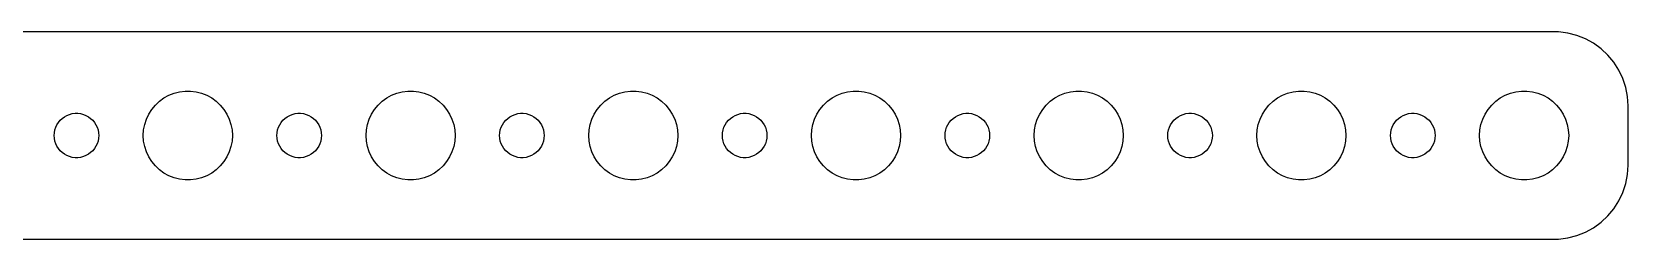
# Model space of a CAD drawing. Header units: metres. Extents: x -210 to 210, y 17 to 31.
# Drawn here: x 102 to 209.5, y 17 to 31 of the extents above; entities that cross this region are included whole.
import ezdxf

# ---------------------------------------------------------------- set-up
doc = ezdxf.new("R2010")
doc.units = ezdxf.units.M

msp = doc.modelspace()

# ---------------------------------------------------------------- linework, layer by layer
for p, q in [((204.814, 30.9901), (-204.814, 30.9901)), ((205.437, 30.9114), (204.814, 30.9901)), ((206.045, 30.7553), (205.437, 30.9114)), ((206.629, 30.5241), (206.045, 30.7553)), ((207.179, 30.2216), (206.629, 30.5241)), ((207.687, 29.8526), (207.179, 30.2216)), ((208.145, 29.4227), (207.687, 29.8526)), ((208.545, 28.9389), (208.145, 29.4227)), ((208.882, 28.4088), (208.545, 28.9389)), ((209.149, 27.8406), (208.882, 28.4088)), ((111.573, 26.8532), (111.938, 26.9469)), ((111.938, 26.9469), (112.312, 26.9941)), ((112.312, 26.9941), (112.688, 26.9941)), ((112.688, 26.9941), (113.062, 26.9469)), ((113.062, 26.9469), (113.427, 26.8532)), ((126.573, 26.8532), (126.938, 26.9469)), ((126.938, 26.9469), (127.312, 26.9941)), ((127.312, 26.9941), (127.688, 26.9941)), ((127.688, 26.9941), (128.062, 26.9469)), ((128.062, 26.9469), (128.427, 26.8532)), ((141.573, 26.8532), (141.938, 26.9469)), ((141.938, 26.9469), (142.312, 26.9941)), ((142.312, 26.9941), (142.688, 26.9941)), ((142.688, 26.9941), (143.062, 26.9469)), ((143.062, 26.9469), (143.427, 26.8532)), ((156.573, 26.8532), (156.938, 26.9469)), ((156.938, 26.9469), (157.312, 26.9941)), ((157.312, 26.9941), (157.688, 26.9941)), ((157.688, 26.9941), (158.062, 26.9469)), ((158.062, 26.9469), (158.427, 26.8532)), ((171.573, 26.8532), (171.938, 26.9469)), ((171.938, 26.9469), (172.312, 26.9941)), ((172.312, 26.9941), (172.688, 26.9941)), ((172.688, 26.9941), (173.062, 26.9469)), ((173.062, 26.9469), (173.427, 26.8532)), ((186.573, 26.8532), (186.938, 26.9469)), ((186.938, 26.9469), (187.312, 26.9941)), ((187.312, 26.9941), (187.688, 26.9941)), ((187.688, 26.9941), (188.062, 26.9469)), ((188.062, 26.9469), (188.427, 26.8532)), ((201.573, 26.8532), (201.938, 26.9469)), ((201.938, 26.9469), (202.312, 26.9941)), ((202.312, 26.9941), (202.688, 26.9941)), ((202.688, 26.9941), (203.062, 26.9469)), ((203.062, 26.9469), (203.427, 26.8532)), ((209.343, 27.2434), (209.149, 27.8406)), ((209.461, 26.6267), (209.343, 27.2434)), ((110.073, 25.7634), (110.313, 26.0536)), ((110.313, 26.0536), (110.588, 26.3115)), ((110.588, 26.3115), (110.893, 26.533)), ((110.893, 26.533), (111.223, 26.7145)), ((111.223, 26.7145), (111.573, 26.8532)), ((113.427, 26.8532), (113.777, 26.7145)), ((113.777, 26.7145), (114.107, 26.533)), ((114.107, 26.533), (114.412, 26.3115)), ((114.412, 26.3115), (114.687, 26.0536)), ((114.687, 26.0536), (114.927, 25.7634)), ((125.073, 25.7634), (125.313, 26.0536)), ((125.313, 26.0536), (125.588, 26.3115)), ((125.588, 26.3115), (125.893, 26.533)), ((125.893, 26.533), (126.223, 26.7145)), ((126.223, 26.7145), (126.573, 26.8532)), ((128.427, 26.8532), (128.777, 26.7145)), ((128.777, 26.7145), (129.107, 26.533)), ((129.107, 26.533), (129.412, 26.3115)), ((129.412, 26.3115), (129.687, 26.0536)), ((129.687, 26.0536), (129.927, 25.7634)), ((140.073, 25.7634), (140.313, 26.0536)), ((140.313, 26.0536), (140.588, 26.3115)), ((140.588, 26.3115), (140.893, 26.533)), ((140.893, 26.533), (141.223, 26.7145)), ((141.223, 26.7145), (141.573, 26.8532)), ((143.427, 26.8532), (143.777, 26.7145)), ((143.777, 26.7145), (144.107, 26.533)), ((144.107, 26.533), (144.412, 26.3115)), ((144.412, 26.3115), (144.687, 26.0536)), ((144.687, 26.0536), (144.927, 25.7634)), ((155.073, 25.7634), (155.313, 26.0536)), ((155.313, 26.0536), (155.588, 26.3115)), ((155.588, 26.3115), (155.893, 26.533)), ((155.893, 26.533), (156.223, 26.7145)), ((156.223, 26.7145), (156.573, 26.8532)), ((158.427, 26.8532), (158.777, 26.7145)), ((158.777, 26.7145), (159.107, 26.533)), ((159.107, 26.533), (159.412, 26.3115)), ((159.412, 26.3115), (159.687, 26.0536)), ((159.687, 26.0536), (159.927, 25.7634)), ((170.073, 25.7634), (170.313, 26.0536)), ((170.313, 26.0536), (170.588, 26.3115)), ((170.588, 26.3115), (170.893, 26.533)), ((170.893, 26.533), (171.223, 26.7145)), ((171.223, 26.7145), (171.573, 26.8532)), ((173.427, 26.8532), (173.777, 26.7145)), ((173.777, 26.7145), (174.107, 26.533)), ((174.107, 26.533), (174.412, 26.3115)), ((174.412, 26.3115), (174.687, 26.0536)), ((174.687, 26.0536), (174.927, 25.7634)), ((185.073, 25.7634), (185.313, 26.0536)), ((185.313, 26.0536), (185.588, 26.3115)), ((185.588, 26.3115), (185.893, 26.533)), ((185.893, 26.533), (186.223, 26.7145)), ((186.223, 26.7145), (186.573, 26.8532)), ((188.427, 26.8532), (188.777, 26.7145)), ((188.777, 26.7145), (189.107, 26.533)), ((189.107, 26.533), (189.412, 26.3115)), ((189.412, 26.3115), (189.687, 26.0536)), ((189.687, 26.0536), (189.927, 25.7634)), ((200.073, 25.7634), (200.313, 26.0536)), ((200.313, 26.0536), (200.588, 26.3115)), ((200.588, 26.3115), (200.893, 26.533)), ((200.893, 26.533), (201.223, 26.7145)), ((201.223, 26.7145), (201.573, 26.8532)), ((203.427, 26.8532), (203.777, 26.7145)), ((203.777, 26.7145), (204.107, 26.533)), ((204.107, 26.533), (204.412, 26.3115)), ((204.412, 26.3115), (204.687, 26.0536)), ((204.687, 26.0536), (204.927, 25.7634)), ((209.5, 26), (209.461, 26.6267)), ((209.5, 22), (209.5, 26)), ((103.686, 24.7226), (103.786, 24.8817)), ((103.786, 24.8817), (103.907, 25.0268)), ((103.907, 25.0268), (104.044, 25.1558)), ((104.044, 25.1558), (104.196, 25.2665)), ((104.196, 25.2665), (104.361, 25.3572)), ((104.361, 25.3572), (104.536, 25.4266)), ((104.536, 25.4266), (104.719, 25.4734)), ((104.719, 25.4734), (104.906, 25.497)), ((104.906, 25.497), (105.094, 25.497)), ((105.094, 25.497), (105.281, 25.4734)), ((105.281, 25.4734), (105.464, 25.4266)), ((105.464, 25.4266), (105.639, 25.3572)), ((105.639, 25.3572), (105.804, 25.2665)), ((105.804, 25.2665), (105.956, 25.1558)), ((105.956, 25.1558), (106.093, 25.0268)), ((106.093, 25.0268), (106.214, 24.8817)), ((106.214, 24.8817), (106.314, 24.7226)), ((109.524, 24.376), (109.594, 24.7461)), ((109.594, 24.7461), (109.711, 25.1044)), ((109.711, 25.1044), (109.871, 25.4453)), ((109.871, 25.4453), (110.073, 25.7634)), ((114.927, 25.7634), (115.129, 25.4453)), ((115.129, 25.4453), (115.289, 25.1044)), ((115.289, 25.1044), (115.406, 24.7461)), ((115.406, 24.7461), (115.476, 24.376)), ((118.686, 24.7226), (118.786, 24.8817)), ((118.786, 24.8817), (118.907, 25.0268)), ((118.907, 25.0268), (119.044, 25.1558)), ((119.044, 25.1558), (119.196, 25.2665)), ((119.196, 25.2665), (119.361, 25.3572)), ((119.361, 25.3572), (119.536, 25.4266)), ((119.536, 25.4266), (119.719, 25.4734)), ((119.719, 25.4734), (119.906, 25.497)), ((119.906, 25.497), (120.094, 25.497)), ((120.094, 25.497), (120.281, 25.4734)), ((120.281, 25.4734), (120.464, 25.4266)), ((120.464, 25.4266), (120.639, 25.3572)), ((120.639, 25.3572), (120.804, 25.2665)), ((120.804, 25.2665), (120.956, 25.1558)), ((120.956, 25.1558), (121.093, 25.0268)), ((121.093, 25.0268), (121.214, 24.8817)), ((121.214, 24.8817), (121.314, 24.7226)), ((124.524, 24.376), (124.594, 24.7461)), ((124.594, 24.7461), (124.711, 25.1044)), ((124.711, 25.1044), (124.871, 25.4453)), ((124.871, 25.4453), (125.073, 25.7634)), ((129.927, 25.7634), (130.129, 25.4453)), ((130.129, 25.4453), (130.289, 25.1044)), ((130.289, 25.1044), (130.406, 24.7461)), ((130.406, 24.7461), (130.476, 24.376)), ((133.686, 24.7226), (133.786, 24.8817)), ((133.786, 24.8817), (133.907, 25.0268)), ((133.907, 25.0268), (134.044, 25.1558)), ((134.044, 25.1558), (134.196, 25.2665)), ((134.196, 25.2665), (134.361, 25.3572)), ((134.361, 25.3572), (134.536, 25.4266)), ((134.536, 25.4266), (134.719, 25.4734)), ((134.719, 25.4734), (134.906, 25.497)), ((134.906, 25.497), (135.094, 25.497)), ((135.094, 25.497), (135.281, 25.4734)), ((135.281, 25.4734), (135.464, 25.4266)), ((135.464, 25.4266), (135.639, 25.3572)), ((135.639, 25.3572), (135.804, 25.2665)), ((135.804, 25.2665), (135.956, 25.1558)), ((135.956, 25.1558), (136.093, 25.0268)), ((136.093, 25.0268), (136.214, 24.8817)), ((136.214, 24.8817), (136.314, 24.7226)), ((139.524, 24.376), (139.594, 24.7461)), ((139.594, 24.7461), (139.711, 25.1044)), ((139.711, 25.1044), (139.871, 25.4453)), ((139.871, 25.4453), (140.073, 25.7634)), ((144.927, 25.7634), (145.129, 25.4453)), ((145.129, 25.4453), (145.289, 25.1044)), ((145.289, 25.1044), (145.406, 24.7461)), ((145.406, 24.7461), (145.476, 24.376)), ((148.686, 24.7226), (148.786, 24.8817)), ((148.786, 24.8817), (148.907, 25.0268)), ((148.907, 25.0268), (149.044, 25.1558)), ((149.044, 25.1558), (149.196, 25.2665)), ((149.196, 25.2665), (149.361, 25.3572)), ((149.361, 25.3572), (149.536, 25.4266)), ((149.536, 25.4266), (149.719, 25.4734)), ((149.719, 25.4734), (149.906, 25.497)), ((149.906, 25.497), (150.094, 25.497)), ((150.094, 25.497), (150.281, 25.4734)), ((150.281, 25.4734), (150.464, 25.4266)), ((150.464, 25.4266), (150.639, 25.3572)), ((150.639, 25.3572), (150.804, 25.2665)), ((150.804, 25.2665), (150.956, 25.1558)), ((150.956, 25.1558), (151.093, 25.0268)), ((151.093, 25.0268), (151.214, 24.8817)), ((151.214, 24.8817), (151.314, 24.7226)), ((154.524, 24.376), (154.594, 24.7461)), ((154.594, 24.7461), (154.711, 25.1044)), ((154.711, 25.1044), (154.871, 25.4453)), ((154.871, 25.4453), (155.073, 25.7634)), ((159.927, 25.7634), (160.129, 25.4453)), ((160.129, 25.4453), (160.289, 25.1044)), ((160.289, 25.1044), (160.406, 24.7461)), ((160.406, 24.7461), (160.476, 24.376)), ((163.686, 24.7226), (163.786, 24.8817)), ((163.786, 24.8817), (163.907, 25.0268)), ((163.907, 25.0268), (164.044, 25.1558)), ((164.044, 25.1558), (164.196, 25.2665)), ((164.196, 25.2665), (164.361, 25.3572)), ((164.361, 25.3572), (164.536, 25.4266)), ((164.536, 25.4266), (164.719, 25.4734)), ((164.719, 25.4734), (164.906, 25.497)), ((164.906, 25.497), (165.094, 25.497)), ((165.094, 25.497), (165.281, 25.4734)), ((165.281, 25.4734), (165.464, 25.4266)), ((165.464, 25.4266), (165.639, 25.3572)), ((165.639, 25.3572), (165.804, 25.2665)), ((165.804, 25.2665), (165.956, 25.1558)), ((165.956, 25.1558), (166.093, 25.0268)), ((166.093, 25.0268), (166.214, 24.8817)), ((166.214, 24.8817), (166.314, 24.7226)), ((169.524, 24.376), (169.594, 24.7461)), ((169.594, 24.7461), (169.711, 25.1044)), ((169.711, 25.1044), (169.871, 25.4453)), ((169.871, 25.4453), (170.073, 25.7634)), ((174.927, 25.7634), (175.129, 25.4453)), ((175.129, 25.4453), (175.289, 25.1044)), ((175.289, 25.1044), (175.406, 24.7461)), ((175.406, 24.7461), (175.476, 24.376)), ((178.686, 24.7226), (178.786, 24.8817)), ((178.786, 24.8817), (178.907, 25.0268)), ((178.907, 25.0268), (179.044, 25.1558)), ((179.044, 25.1558), (179.196, 25.2665)), ((179.196, 25.2665), (179.361, 25.3572)), ((179.361, 25.3572), (179.536, 25.4266)), ((179.536, 25.4266), (179.719, 25.4734)), ((179.719, 25.4734), (179.906, 25.497)), ((179.906, 25.497), (180.094, 25.497)), ((180.094, 25.497), (180.281, 25.4734)), ((180.281, 25.4734), (180.464, 25.4266)), ((180.464, 25.4266), (180.639, 25.3572)), ((180.639, 25.3572), (180.804, 25.2665)), ((180.804, 25.2665), (180.956, 25.1558)), ((180.956, 25.1558), (181.093, 25.0268)), ((181.093, 25.0268), (181.214, 24.8817)), ((181.214, 24.8817), (181.314, 24.7226)), ((184.524, 24.376), (184.594, 24.7461)), ((184.594, 24.7461), (184.711, 25.1044)), ((184.711, 25.1044), (184.871, 25.4453)), ((184.871, 25.4453), (185.073, 25.7634)), ((189.927, 25.7634), (190.129, 25.4453)), ((190.129, 25.4453), (190.289, 25.1044)), ((190.289, 25.1044), (190.406, 24.7461)), ((190.406, 24.7461), (190.476, 24.376)), ((193.686, 24.7226), (193.786, 24.8817)), ((193.786, 24.8817), (193.907, 25.0268)), ((193.907, 25.0268), (194.044, 25.1558)), ((194.044, 25.1558), (194.196, 25.2665)), ((194.196, 25.2665), (194.361, 25.3572)), ((194.361, 25.3572), (194.536, 25.4266)), ((194.536, 25.4266), (194.719, 25.4734)), ((194.719, 25.4734), (194.906, 25.497)), ((194.906, 25.497), (195.094, 25.497)), ((195.094, 25.497), (195.281, 25.4734)), ((195.281, 25.4734), (195.464, 25.4266)), ((195.464, 25.4266), (195.639, 25.3572)), ((195.639, 25.3572), (195.804, 25.2665)), ((195.804, 25.2665), (195.956, 25.1558)), ((195.956, 25.1558), (196.093, 25.0268)), ((196.093, 25.0268), (196.214, 24.8817)), ((196.214, 24.8817), (196.314, 24.7226)), ((199.524, 24.376), (199.594, 24.7461)), ((199.594, 24.7461), (199.711, 25.1044)), ((199.711, 25.1044), (199.871, 25.4453)), ((199.871, 25.4453), (200.073, 25.7634)), ((204.927, 25.7634), (205.129, 25.4453)), ((205.129, 25.4453), (205.289, 25.1044)), ((205.289, 25.1044), (205.406, 24.7461)), ((205.406, 24.7461), (205.476, 24.376)), ((103.5, 24), (103.512, 24.188)), ((103.512, 23.812), (103.5, 24)), ((103.512, 24.188), (103.547, 24.373)), ((103.547, 23.627), (103.512, 23.812)), ((103.547, 24.373), (103.605, 24.5522)), ((103.605, 24.5522), (103.686, 24.7226)), ((106.314, 24.7226), (106.395, 24.5522)), ((106.395, 24.5522), (106.453, 24.373)), ((106.453, 24.373), (106.488, 24.188)), ((106.488, 23.812), (106.453, 23.627)), ((106.488, 24.188), (106.5, 24)), ((106.5, 24), (106.488, 23.812)), ((109.5, 24), (109.524, 24.376)), ((109.524, 23.624), (109.5, 24)), ((115.476, 24.376), (115.5, 24)), ((115.5, 24), (115.476, 23.624)), ((118.5, 24), (118.512, 24.188)), ((118.512, 23.812), (118.5, 24)), ((118.512, 24.188), (118.547, 24.373)), ((118.547, 23.627), (118.512, 23.812)), ((118.547, 24.373), (118.605, 24.5522)), ((118.605, 24.5522), (118.686, 24.7226)), ((121.314, 24.7226), (121.395, 24.5522)), ((121.395, 24.5522), (121.453, 24.373)), ((121.453, 24.373), (121.488, 24.188)), ((121.488, 23.812), (121.453, 23.627)), ((121.488, 24.188), (121.5, 24)), ((121.5, 24), (121.488, 23.812)), ((124.5, 24), (124.524, 24.376)), ((124.524, 23.624), (124.5, 24)), ((130.476, 24.376), (130.5, 24)), ((130.5, 24), (130.476, 23.624)), ((133.5, 24), (133.512, 24.188)), ((133.512, 23.812), (133.5, 24)), ((133.512, 24.188), (133.547, 24.373)), ((133.547, 23.627), (133.512, 23.812)), ((133.547, 24.373), (133.605, 24.5522)), ((133.605, 24.5522), (133.686, 24.7226)), ((136.314, 24.7226), (136.395, 24.5522)), ((136.395, 24.5522), (136.453, 24.373)), ((136.453, 24.373), (136.488, 24.188)), ((136.488, 23.812), (136.453, 23.627)), ((136.488, 24.188), (136.5, 24)), ((136.5, 24), (136.488, 23.812)), ((139.5, 24), (139.524, 24.376)), ((139.524, 23.624), (139.5, 24)), ((145.476, 24.376), (145.5, 24)), ((145.5, 24), (145.476, 23.624)), ((148.5, 24), (148.512, 24.188)), ((148.512, 23.812), (148.5, 24)), ((148.512, 24.188), (148.547, 24.373)), ((148.547, 23.627), (148.512, 23.812)), ((148.547, 24.373), (148.605, 24.5522)), ((148.605, 24.5522), (148.686, 24.7226)), ((151.314, 24.7226), (151.395, 24.5522)), ((151.395, 24.5522), (151.453, 24.373)), ((151.453, 24.373), (151.488, 24.188)), ((151.488, 23.812), (151.453, 23.627)), ((151.488, 24.188), (151.5, 24)), ((151.5, 24), (151.488, 23.812)), ((154.5, 24), (154.524, 24.376)), ((154.524, 23.624), (154.5, 24)), ((160.476, 24.376), (160.5, 24)), ((160.5, 24), (160.476, 23.624)), ((163.5, 24), (163.512, 24.188)), ((163.512, 23.812), (163.5, 24)), ((163.512, 24.188), (163.547, 24.373)), ((163.547, 23.627), (163.512, 23.812)), ((163.547, 24.373), (163.605, 24.5522)), ((163.605, 24.5522), (163.686, 24.7226)), ((166.314, 24.7226), (166.395, 24.5522)), ((166.395, 24.5522), (166.453, 24.373)), ((166.453, 24.373), (166.488, 24.188)), ((166.488, 23.812), (166.453, 23.627)), ((166.488, 24.188), (166.5, 24)), ((166.5, 24), (166.488, 23.812)), ((169.5, 24), (169.524, 24.376)), ((169.524, 23.624), (169.5, 24)), ((175.476, 24.376), (175.5, 24)), ((175.5, 24), (175.476, 23.624)), ((178.5, 24), (178.512, 24.188)), ((178.512, 23.812), (178.5, 24)), ((178.512, 24.188), (178.547, 24.373)), ((178.547, 23.627), (178.512, 23.812)), ((178.547, 24.373), (178.605, 24.5522)), ((178.605, 24.5522), (178.686, 24.7226)), ((181.314, 24.7226), (181.395, 24.5522)), ((181.395, 24.5522), (181.453, 24.373)), ((181.453, 24.373), (181.488, 24.188)), ((181.488, 23.812), (181.453, 23.627)), ((181.488, 24.188), (181.5, 24)), ((181.5, 24), (181.488, 23.812)), ((184.5, 24), (184.524, 24.376)), ((184.524, 23.624), (184.5, 24)), ((190.476, 24.376), (190.5, 24)), ((190.5, 24), (190.476, 23.624)), ((193.5, 24), (193.512, 24.188)), ((193.512, 23.812), (193.5, 24)), ((193.512, 24.188), (193.547, 24.373)), ((193.547, 23.627), (193.512, 23.812)), ((193.547, 24.373), (193.605, 24.5522)), ((193.605, 24.5522), (193.686, 24.7226)), ((196.314, 24.7226), (196.395, 24.5522)), ((196.395, 24.5522), (196.453, 24.373)), ((196.453, 24.373), (196.488, 24.188)), ((196.488, 23.812), (196.453, 23.627)), ((196.488, 24.188), (196.5, 24)), ((196.5, 24), (196.488, 23.812)), ((199.5, 24), (199.524, 24.376)), ((199.524, 23.624), (199.5, 24)), ((205.476, 24.376), (205.5, 24)), ((205.5, 24), (205.476, 23.624)), ((103.605, 23.4478), (103.547, 23.627)), ((103.686, 23.2774), (103.605, 23.4478)), ((103.786, 23.1183), (103.686, 23.2774)), ((103.907, 22.9732), (103.786, 23.1183)), ((104.044, 22.8442), (103.907, 22.9732)), ((104.196, 22.7335), (104.044, 22.8442)), ((104.361, 22.6428), (104.196, 22.7335)), ((104.536, 22.5734), (104.361, 22.6428)), ((105.639, 22.6428), (105.464, 22.5734)), ((105.804, 22.7335), (105.639, 22.6428)), ((105.956, 22.8442), (105.804, 22.7335)), ((106.093, 22.9732), (105.956, 22.8442)), ((106.214, 23.1183), (106.093, 22.9732)), ((106.314, 23.2774), (106.214, 23.1183)), ((106.395, 23.4478), (106.314, 23.2774)), ((106.453, 23.627), (106.395, 23.4478)), ((109.594, 23.2539), (109.524, 23.624)), ((109.711, 22.8956), (109.594, 23.2539)), ((109.871, 22.5547), (109.711, 22.8956)), ((115.289, 22.8956), (115.129, 22.5547)), ((115.406, 23.2539), (115.289, 22.8956)), ((115.476, 23.624), (115.406, 23.2539)), ((118.605, 23.4478), (118.547, 23.627)), ((118.686, 23.2774), (118.605, 23.4478)), ((118.786, 23.1183), (118.686, 23.2774)), ((118.907, 22.9732), (118.786, 23.1183)), ((119.044, 22.8442), (118.907, 22.9732)), ((119.196, 22.7335), (119.044, 22.8442)), ((119.361, 22.6428), (119.196, 22.7335)), ((119.536, 22.5734), (119.361, 22.6428)), ((120.639, 22.6428), (120.464, 22.5734)), ((120.804, 22.7335), (120.639, 22.6428)), ((120.956, 22.8442), (120.804, 22.7335)), ((121.093, 22.9732), (120.956, 22.8442)), ((121.214, 23.1183), (121.093, 22.9732)), ((121.314, 23.2774), (121.214, 23.1183)), ((121.395, 23.4478), (121.314, 23.2774)), ((121.453, 23.627), (121.395, 23.4478)), ((124.594, 23.2539), (124.524, 23.624)), ((124.711, 22.8956), (124.594, 23.2539)), ((124.871, 22.5547), (124.711, 22.8956)), ((130.289, 22.8956), (130.129, 22.5547)), ((130.406, 23.2539), (130.289, 22.8956)), ((130.476, 23.624), (130.406, 23.2539)), ((133.605, 23.4478), (133.547, 23.627)), ((133.686, 23.2774), (133.605, 23.4478)), ((133.786, 23.1183), (133.686, 23.2774)), ((133.907, 22.9732), (133.786, 23.1183)), ((134.044, 22.8442), (133.907, 22.9732)), ((134.196, 22.7335), (134.044, 22.8442)), ((134.361, 22.6428), (134.196, 22.7335)), ((134.536, 22.5734), (134.361, 22.6428)), ((135.639, 22.6428), (135.464, 22.5734)), ((135.804, 22.7335), (135.639, 22.6428)), ((135.956, 22.8442), (135.804, 22.7335)), ((136.093, 22.9732), (135.956, 22.8442)), ((136.214, 23.1183), (136.093, 22.9732)), ((136.314, 23.2774), (136.214, 23.1183)), ((136.395, 23.4478), (136.314, 23.2774)), ((136.453, 23.627), (136.395, 23.4478)), ((139.594, 23.2539), (139.524, 23.624)), ((139.711, 22.8956), (139.594, 23.2539)), ((139.871, 22.5547), (139.711, 22.8956)), ((145.289, 22.8956), (145.129, 22.5547)), ((145.406, 23.2539), (145.289, 22.8956)), ((145.476, 23.624), (145.406, 23.2539)), ((148.605, 23.4478), (148.547, 23.627)), ((148.686, 23.2774), (148.605, 23.4478)), ((148.786, 23.1183), (148.686, 23.2774)), ((148.907, 22.9732), (148.786, 23.1183)), ((149.044, 22.8442), (148.907, 22.9732)), ((149.196, 22.7335), (149.044, 22.8442)), ((149.361, 22.6428), (149.196, 22.7335)), ((149.536, 22.5734), (149.361, 22.6428)), ((150.639, 22.6428), (150.464, 22.5734)), ((150.804, 22.7335), (150.639, 22.6428)), ((150.956, 22.8442), (150.804, 22.7335)), ((151.093, 22.9732), (150.956, 22.8442)), ((151.214, 23.1183), (151.093, 22.9732)), ((151.314, 23.2774), (151.214, 23.1183)), ((151.395, 23.4478), (151.314, 23.2774)), ((151.453, 23.627), (151.395, 23.4478)), ((154.594, 23.2539), (154.524, 23.624)), ((154.711, 22.8956), (154.594, 23.2539)), ((154.871, 22.5547), (154.711, 22.8956)), ((160.289, 22.8956), (160.129, 22.5547)), ((160.406, 23.2539), (160.289, 22.8956)), ((160.476, 23.624), (160.406, 23.2539)), ((163.605, 23.4478), (163.547, 23.627)), ((163.686, 23.2774), (163.605, 23.4478)), ((163.786, 23.1183), (163.686, 23.2774)), ((163.907, 22.9732), (163.786, 23.1183)), ((164.044, 22.8442), (163.907, 22.9732)), ((164.196, 22.7335), (164.044, 22.8442)), ((164.361, 22.6428), (164.196, 22.7335)), ((164.536, 22.5734), (164.361, 22.6428)), ((165.639, 22.6428), (165.464, 22.5734)), ((165.804, 22.7335), (165.639, 22.6428)), ((165.956, 22.8442), (165.804, 22.7335)), ((166.093, 22.9732), (165.956, 22.8442)), ((166.214, 23.1183), (166.093, 22.9732)), ((166.314, 23.2774), (166.214, 23.1183)), ((166.395, 23.4478), (166.314, 23.2774)), ((166.453, 23.627), (166.395, 23.4478)), ((169.594, 23.2539), (169.524, 23.624)), ((169.711, 22.8956), (169.594, 23.2539)), ((169.871, 22.5547), (169.711, 22.8956)), ((175.289, 22.8956), (175.129, 22.5547)), ((175.406, 23.2539), (175.289, 22.8956)), ((175.476, 23.624), (175.406, 23.2539)), ((178.605, 23.4478), (178.547, 23.627)), ((178.686, 23.2774), (178.605, 23.4478)), ((178.786, 23.1183), (178.686, 23.2774)), ((178.907, 22.9732), (178.786, 23.1183)), ((179.044, 22.8442), (178.907, 22.9732)), ((179.196, 22.7335), (179.044, 22.8442)), ((179.361, 22.6428), (179.196, 22.7335)), ((179.536, 22.5734), (179.361, 22.6428)), ((180.639, 22.6428), (180.464, 22.5734)), ((180.804, 22.7335), (180.639, 22.6428)), ((180.956, 22.8442), (180.804, 22.7335)), ((181.093, 22.9732), (180.956, 22.8442)), ((181.214, 23.1183), (181.093, 22.9732)), ((181.314, 23.2774), (181.214, 23.1183)), ((181.395, 23.4478), (181.314, 23.2774)), ((181.453, 23.627), (181.395, 23.4478)), ((184.594, 23.2539), (184.524, 23.624)), ((184.711, 22.8956), (184.594, 23.2539)), ((184.871, 22.5547), (184.711, 22.8956)), ((190.289, 22.8956), (190.129, 22.5547)), ((190.406, 23.2539), (190.289, 22.8956)), ((190.476, 23.624), (190.406, 23.2539)), ((193.605, 23.4478), (193.547, 23.627)), ((193.686, 23.2774), (193.605, 23.4478)), ((193.786, 23.1183), (193.686, 23.2774)), ((193.907, 22.9732), (193.786, 23.1183)), ((194.044, 22.8442), (193.907, 22.9732)), ((194.196, 22.7335), (194.044, 22.8442)), ((194.361, 22.6428), (194.196, 22.7335)), ((194.536, 22.5734), (194.361, 22.6428)), ((195.639, 22.6428), (195.464, 22.5734)), ((195.804, 22.7335), (195.639, 22.6428)), ((195.956, 22.8442), (195.804, 22.7335)), ((196.093, 22.9732), (195.956, 22.8442)), ((196.214, 23.1183), (196.093, 22.9732)), ((196.314, 23.2774), (196.214, 23.1183)), ((196.395, 23.4478), (196.314, 23.2774)), ((196.453, 23.627), (196.395, 23.4478)), ((199.594, 23.2539), (199.524, 23.624)), ((199.711, 22.8956), (199.594, 23.2539)), ((199.871, 22.5547), (199.711, 22.8956)), ((205.289, 22.8956), (205.129, 22.5547)), ((205.406, 23.2539), (205.289, 22.8956)), ((205.476, 23.624), (205.406, 23.2539)), ((104.719, 22.5266), (104.536, 22.5734)), ((104.906, 22.503), (104.719, 22.5266)), ((105.094, 22.503), (104.906, 22.503)), ((105.281, 22.5266), (105.094, 22.503)), ((105.464, 22.5734), (105.281, 22.5266)), ((110.073, 22.2366), (109.871, 22.5547)), ((110.313, 21.9464), (110.073, 22.2366)), ((110.588, 21.6885), (110.313, 21.9464)), ((110.893, 21.467), (110.588, 21.6885)), ((114.412, 21.6885), (114.107, 21.467)), ((114.687, 21.9464), (114.412, 21.6885)), ((114.927, 22.2366), (114.687, 21.9464)), ((115.129, 22.5547), (114.927, 22.2366)), ((119.719, 22.5266), (119.536, 22.5734)), ((119.906, 22.503), (119.719, 22.5266)), ((120.094, 22.503), (119.906, 22.503)), ((120.281, 22.5266), (120.094, 22.503)), ((120.464, 22.5734), (120.281, 22.5266)), ((125.073, 22.2366), (124.871, 22.5547)), ((125.313, 21.9464), (125.073, 22.2366)), ((125.588, 21.6885), (125.313, 21.9464)), ((125.893, 21.467), (125.588, 21.6885)), ((129.412, 21.6885), (129.107, 21.467)), ((129.687, 21.9464), (129.412, 21.6885)), ((129.927, 22.2366), (129.687, 21.9464)), ((130.129, 22.5547), (129.927, 22.2366)), ((134.719, 22.5266), (134.536, 22.5734)), ((134.906, 22.503), (134.719, 22.5266)), ((135.094, 22.503), (134.906, 22.503)), ((135.281, 22.5266), (135.094, 22.503)), ((135.464, 22.5734), (135.281, 22.5266)), ((140.073, 22.2366), (139.871, 22.5547)), ((140.313, 21.9464), (140.073, 22.2366)), ((140.588, 21.6885), (140.313, 21.9464)), ((140.893, 21.467), (140.588, 21.6885)), ((144.412, 21.6885), (144.107, 21.467)), ((144.687, 21.9464), (144.412, 21.6885)), ((144.927, 22.2366), (144.687, 21.9464)), ((145.129, 22.5547), (144.927, 22.2366)), ((149.719, 22.5266), (149.536, 22.5734)), ((149.906, 22.503), (149.719, 22.5266)), ((150.094, 22.503), (149.906, 22.503)), ((150.281, 22.5266), (150.094, 22.503)), ((150.464, 22.5734), (150.281, 22.5266)), ((155.073, 22.2366), (154.871, 22.5547)), ((155.313, 21.9464), (155.073, 22.2366)), ((155.588, 21.6885), (155.313, 21.9464)), ((155.893, 21.467), (155.588, 21.6885)), ((159.412, 21.6885), (159.107, 21.467)), ((159.687, 21.9464), (159.412, 21.6885)), ((159.927, 22.2366), (159.687, 21.9464)), ((160.129, 22.5547), (159.927, 22.2366)), ((164.719, 22.5266), (164.536, 22.5734)), ((164.906, 22.503), (164.719, 22.5266)), ((165.094, 22.503), (164.906, 22.503)), ((165.281, 22.5266), (165.094, 22.503)), ((165.464, 22.5734), (165.281, 22.5266)), ((170.073, 22.2366), (169.871, 22.5547)), ((170.313, 21.9464), (170.073, 22.2366)), ((170.588, 21.6885), (170.313, 21.9464)), ((170.893, 21.467), (170.588, 21.6885)), ((174.412, 21.6885), (174.107, 21.467)), ((174.687, 21.9464), (174.412, 21.6885)), ((174.927, 22.2366), (174.687, 21.9464)), ((175.129, 22.5547), (174.927, 22.2366)), ((179.719, 22.5266), (179.536, 22.5734)), ((179.906, 22.503), (179.719, 22.5266)), ((180.094, 22.503), (179.906, 22.503)), ((180.281, 22.5266), (180.094, 22.503)), ((180.464, 22.5734), (180.281, 22.5266)), ((185.073, 22.2366), (184.871, 22.5547)), ((185.313, 21.9464), (185.073, 22.2366)), ((185.588, 21.6885), (185.313, 21.9464)), ((185.893, 21.467), (185.588, 21.6885)), ((189.412, 21.6885), (189.107, 21.467)), ((189.687, 21.9464), (189.412, 21.6885)), ((189.927, 22.2366), (189.687, 21.9464)), ((190.129, 22.5547), (189.927, 22.2366)), ((194.719, 22.5266), (194.536, 22.5734)), ((194.906, 22.503), (194.719, 22.5266)), ((195.094, 22.503), (194.906, 22.503)), ((195.281, 22.5266), (195.094, 22.503)), ((195.464, 22.5734), (195.281, 22.5266)), ((200.073, 22.2366), (199.871, 22.5547)), ((200.313, 21.9464), (200.073, 22.2366)), ((200.588, 21.6885), (200.313, 21.9464)), ((200.893, 21.467), (200.588, 21.6885)), ((204.412, 21.6885), (204.107, 21.467)), ((204.687, 21.9464), (204.412, 21.6885)), ((204.927, 22.2366), (204.687, 21.9464)), ((205.129, 22.5547), (204.927, 22.2366)), ((209.461, 21.3733), (209.5, 22)), ((111.223, 21.2855), (110.893, 21.467)), ((111.573, 21.1468), (111.223, 21.2855)), ((111.938, 21.0531), (111.573, 21.1468)), ((112.312, 21.0059), (111.938, 21.0531)), ((112.688, 21.0059), (112.312, 21.0059)), ((113.062, 21.0531), (112.688, 21.0059)), ((113.427, 21.1468), (113.062, 21.0531)), ((113.777, 21.2855), (113.427, 21.1468)), ((114.107, 21.467), (113.777, 21.2855)), ((126.223, 21.2855), (125.893, 21.467)), ((126.573, 21.1468), (126.223, 21.2855)), ((126.938, 21.0531), (126.573, 21.1468)), ((127.312, 21.0059), (126.938, 21.0531)), ((127.688, 21.0059), (127.312, 21.0059)), ((128.062, 21.0531), (127.688, 21.0059)), ((128.427, 21.1468), (128.062, 21.0531)), ((128.777, 21.2855), (128.427, 21.1468)), ((129.107, 21.467), (128.777, 21.2855)), ((141.223, 21.2855), (140.893, 21.467)), ((141.573, 21.1468), (141.223, 21.2855)), ((141.938, 21.0531), (141.573, 21.1468)), ((142.312, 21.0059), (141.938, 21.0531)), ((142.688, 21.0059), (142.312, 21.0059)), ((143.062, 21.0531), (142.688, 21.0059)), ((143.427, 21.1468), (143.062, 21.0531)), ((143.777, 21.2855), (143.427, 21.1468)), ((144.107, 21.467), (143.777, 21.2855)), ((156.223, 21.2855), (155.893, 21.467)), ((156.573, 21.1468), (156.223, 21.2855)), ((156.938, 21.0531), (156.573, 21.1468)), ((157.312, 21.0059), (156.938, 21.0531)), ((157.688, 21.0059), (157.312, 21.0059)), ((158.062, 21.0531), (157.688, 21.0059)), ((158.427, 21.1468), (158.062, 21.0531)), ((158.777, 21.2855), (158.427, 21.1468)), ((159.107, 21.467), (158.777, 21.2855)), ((171.223, 21.2855), (170.893, 21.467)), ((171.573, 21.1468), (171.223, 21.2855)), ((171.938, 21.0531), (171.573, 21.1468)), ((172.312, 21.0059), (171.938, 21.0531)), ((172.688, 21.0059), (172.312, 21.0059)), ((173.062, 21.0531), (172.688, 21.0059)), ((173.427, 21.1468), (173.062, 21.0531)), ((173.777, 21.2855), (173.427, 21.1468)), ((174.107, 21.467), (173.777, 21.2855)), ((186.223, 21.2855), (185.893, 21.467)), ((186.573, 21.1468), (186.223, 21.2855)), ((186.938, 21.0531), (186.573, 21.1468)), ((187.312, 21.0059), (186.938, 21.0531)), ((187.688, 21.0059), (187.312, 21.0059)), ((188.062, 21.0531), (187.688, 21.0059)), ((188.427, 21.1468), (188.062, 21.0531)), ((188.777, 21.2855), (188.427, 21.1468)), ((189.107, 21.467), (188.777, 21.2855)), ((201.223, 21.2855), (200.893, 21.467)), ((201.573, 21.1468), (201.223, 21.2855)), ((201.938, 21.0531), (201.573, 21.1468)), ((202.312, 21.0059), (201.938, 21.0531)), ((202.688, 21.0059), (202.312, 21.0059)), ((203.062, 21.0531), (202.688, 21.0059)), ((203.427, 21.1468), (203.062, 21.0531)), ((203.777, 21.2855), (203.427, 21.1468)), ((204.107, 21.467), (203.777, 21.2855)), ((209.149, 20.1594), (209.343, 20.7566)), ((209.343, 20.7566), (209.461, 21.3733)), ((208.545, 19.0611), (208.882, 19.5912)), ((208.882, 19.5912), (209.149, 20.1594)), ((207.687, 18.1474), (208.145, 18.5773)), ((208.145, 18.5773), (208.545, 19.0611)), ((205.437, 17.0886), (206.045, 17.2447)), ((206.045, 17.2447), (206.629, 17.4759)), ((206.629, 17.4759), (207.179, 17.7784)), ((207.179, 17.7784), (207.687, 18.1474)), ((-204.814, 17.0099), (204.814, 17.0099)), ((204.814, 17.0099), (205.437, 17.0886))]:
    msp.add_line(p, q)

doc.saveas('drawing.dxf')
